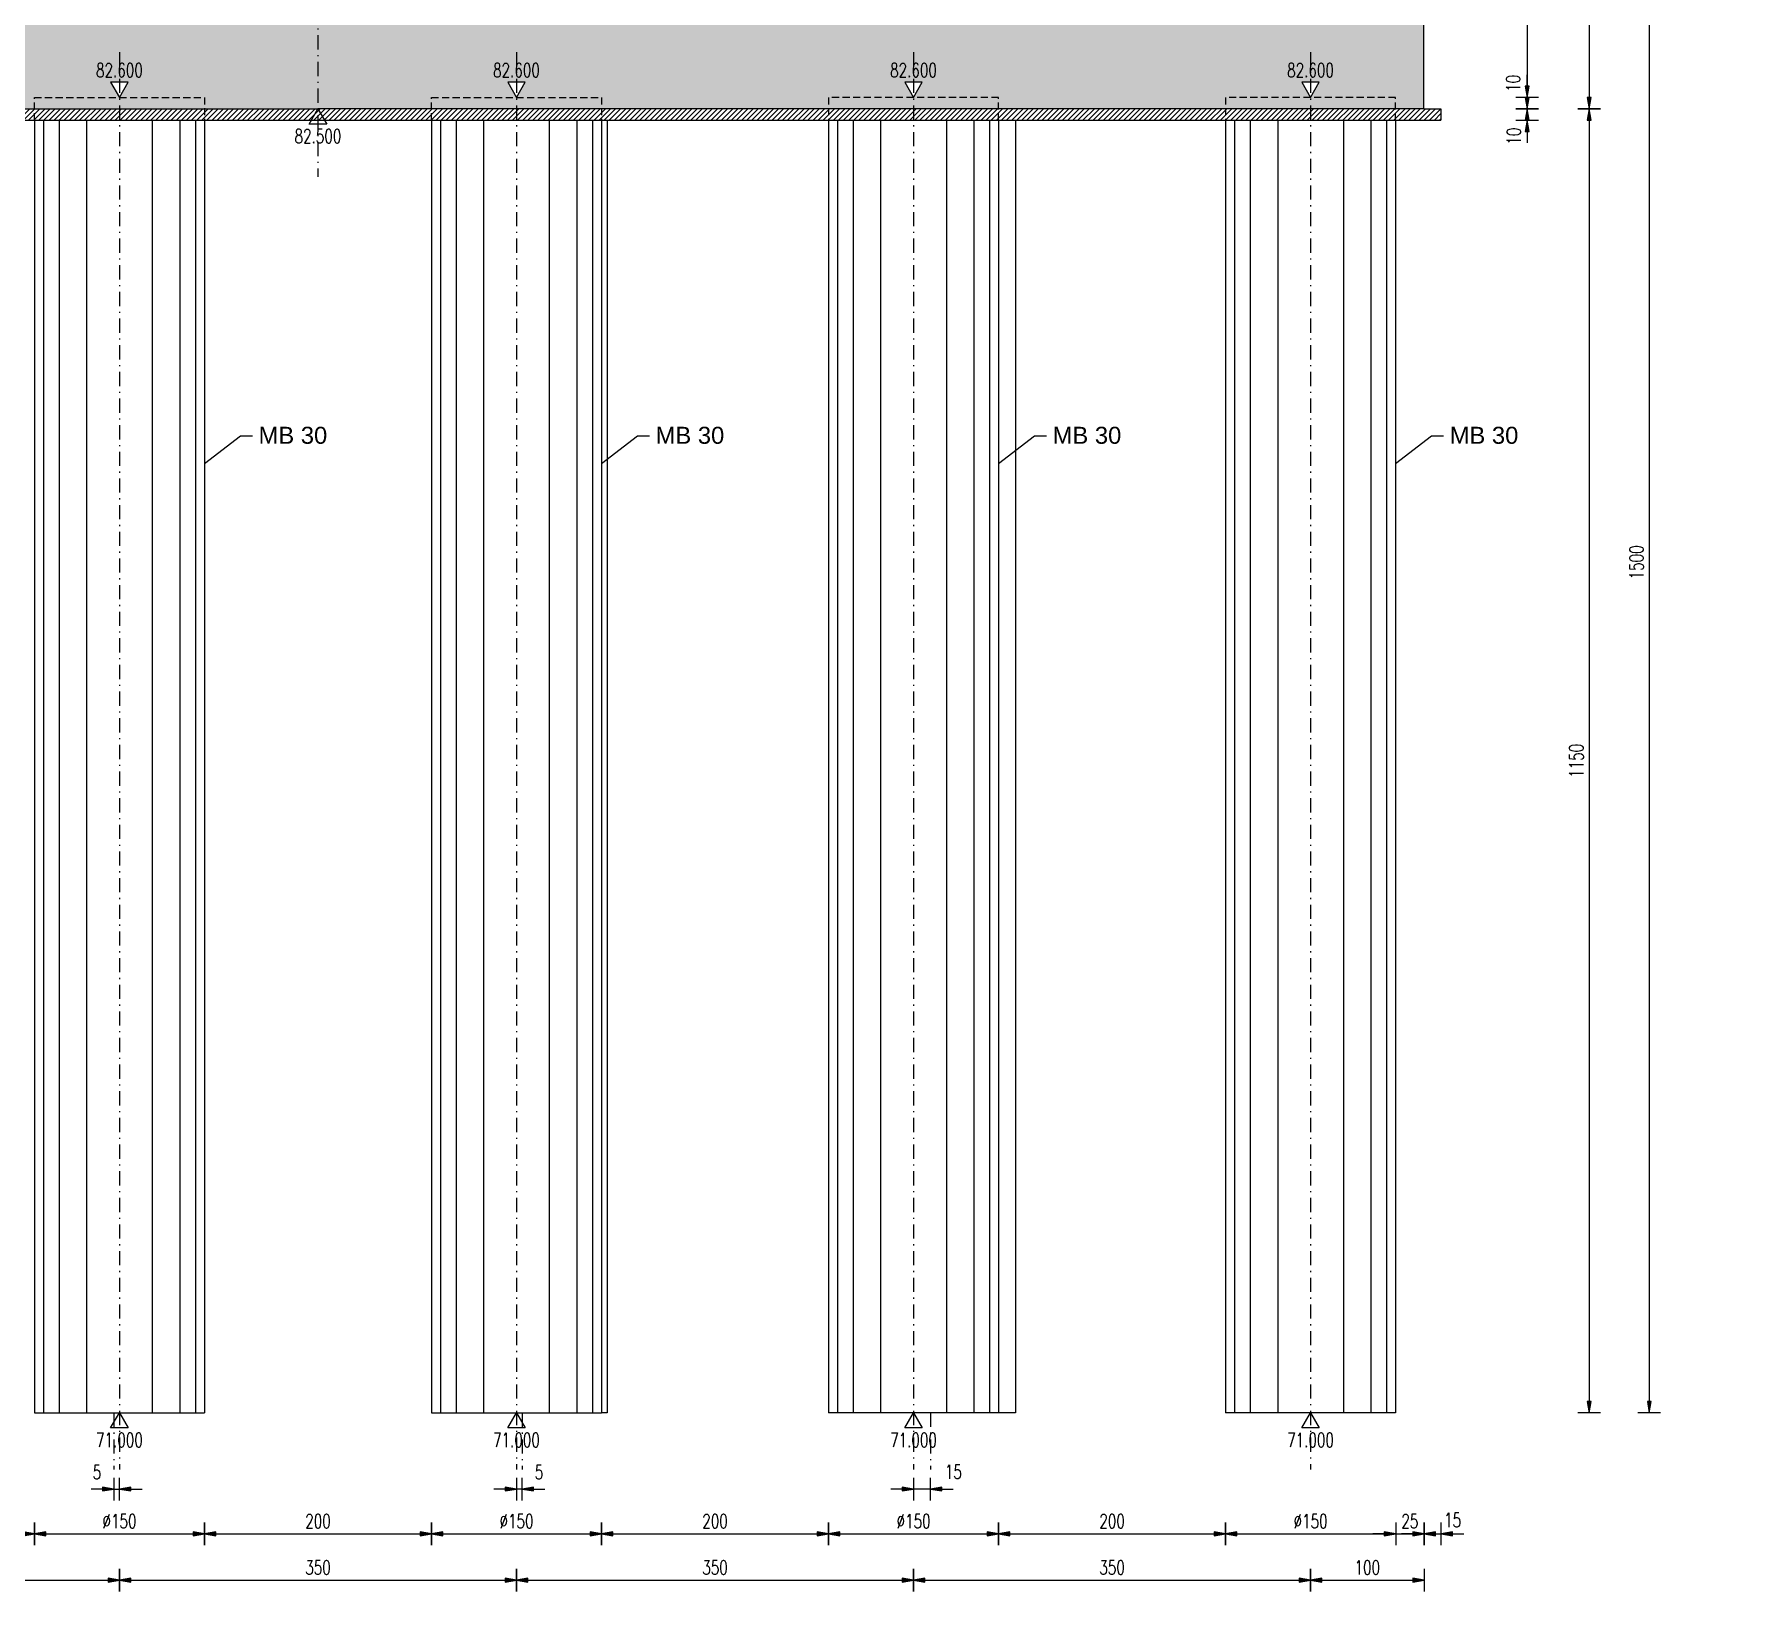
# Model space of a CAD drawing. Extents: x 729 to 13755, y 65128 to 68267.
# Drawn here: x 4619 to 6134, y 66178 to 67555 of the extents above; entities that cross this region are included whole.
import ezdxf
from ezdxf.enums import TextEntityAlignment as Align

# ---------------------------------------------------------------- set-up
doc = ezdxf.new("R2010")
doc.units = 0
doc.header["$LTSCALE"] = 50
doc.header["$PDMODE"] = 34
doc.header["$PDSIZE"] = 5
doc.linetypes.add('CENTER', pattern=[0.47, 0.25, -0.1, 0.02, -0.1])
doc.linetypes.add('HIDDEN2', pattern=[0.1875, 0.125, -0.0625])
doc.layers.get('DEFPOINTS').update_dxf_attribs({"linetype": 'CONTINUOUS'})
for name, color, linetype in [('BETON', 7, 'CONTINUOUS'), ('BETON tan', 40, 'CONTINUOUS'), ('KOTE', 4, 'CONTINUOUS'), ('NEVIDLJIVO', 9, 'HIDDEN2'), ('OSI', 2, 'CENTER'), ('POM', 9, 'CONTINUOUS'), ('TANKO', 8, 'CONTINUOUS'), ('TEKST', 7, 'CONTINUOUS')]:
    doc.layers.add(name, color=color, linetype=linetype)
doc.styles.add('KOTE', font='romans.shx', dxfattribs={"width": 0.7})
doc.styles.add('NASLOV', font='ARIAL.TTF')
doc.dimstyles.new('M50', dxfattribs={"dimscale": 100, "dimtxt": 0.125, "dimasz": 0.1, "dimexe": 0.4, "dimexo": 2, "dimgap": 0.05, "dimtad": 1, "dimdec": 1, "dimrnd": 0.01, "dimdsep": 46, "dimtxsty": 'KOTE', "dimblk1": 'S', "dimblk2": 'S', "dimsah": 1, "dimcen": 0.4, "dimdle": 0.4, "dimse1": 1, "dimse2": 1, "dimclrd": 8, "dimclre": 251, "dimclrt": 4, "dimadec": 0, "dimazin": 0, "dimtfac": 1, "dimtdec": 1, "dimtmove": 2, "dimatfit": 3, "dimldrblk": 'S', "dimfxl": 0, "dimtvp": 1, "dimtolj": 1, "dimtzin": 4, "dimarcsym": 0})

# ---------------------------------------------------------------- blocks, each defined once
blk = doc.blocks.new('S')
at = {"layer": 'KOTE', "color": 9}
blk.add_line((0, 1), (0, -1), dxfattribs=at)
blk.add_lwpolyline([(-1, 0.17), (-1, -0.17), (0, 0)], close=True, dxfattribs=at)
at = {"layer": 'KOTE', "color": 9, "linetype": 'ByBlock'}
blk.add_solid([(-1, 0.17), (-1, -0.17), (0, 0)], dxfattribs=at)
blk = doc.blocks.new('*D684')
at = {"layer": 'DEFPOINTS', "color": 0}
for p in [(5843.9, 67839.4), (5818.9, 67499.4, 0), (5934.9, 67499.4)]:
    blk.add_point(p, dxfattribs=at)
at = {"layer": 'POM', "color": 8, "lineweight": -2}
blk.add_line((5934.9, 67829.4), (5934.9, 67509.4), dxfattribs=at)
at = {"layer": 'POM', "color": 8, "lineweight": -2, "xscale": 10, "yscale": 10, "zscale": 10}
for p, rotation in [((5934.9, 67839.4), 90), ((5934.9, 67499.4), 270)]:
    blk.add_blockref('S', p, dxfattribs=dict(at, rotation=rotation))
at = {"layer": 'POM', "color": 4, "insert": (5923.7, 67669.4), "char_height": 12.5, "attachment_point": 5, "rotation": 90, "style": 'KOTE'}
blk.add_mtext('\\A1;340', dxfattribs=at)
blk = doc.blocks.new('*D685')
at = {"layer": 'DEFPOINTS', "color": 0}
for p in [(5818.9, 67499.4, 0), (5858.9, 67489.4), (5934.9, 67489.4)]:
    blk.add_point(p, dxfattribs=at)
at = {"layer": 'TANKO', "color": 8, "lineweight": -2}
for p, q in [((5934.9, 67509.4), (5934.9, 67519.4)), ((5934.9, 67499.4), (5934.9, 67489.4)), ((5934.9, 67479.4), (5934.9, 67469.4))]:
    blk.add_line(p, q, dxfattribs=at)
at = {"layer": 'TANKO', "color": 8, "lineweight": -2, "xscale": 10, "yscale": 10, "zscale": 10}
for p, rotation in [((5934.9, 67499.4), 270), ((5934.9, 67489.4), 90)]:
    blk.add_blockref('S', p, dxfattribs=dict(at, rotation=rotation))
at = {"layer": 'TANKO', "color": 4, "insert": (5922.5, 67511.9), "char_height": 12.5, "attachment_point": 5, "rotation": 90, "style": 'KOTE'}
blk.add_mtext('\\A1;10', dxfattribs=at)
blk = doc.blocks.new('*D686')
at = {"layer": 'DEFPOINTS', "color": 0}
for p in [(5843.9, 67839.4), (5858.9, 67489.4), (5989.5, 67489.4)]:
    blk.add_point(p, dxfattribs=at)
at = {"layer": 'TANKO', "color": 8, "lineweight": -2}
blk.add_line((5989.5, 67829.4), (5989.5, 67499.4), dxfattribs=at)
at = {"layer": 'TANKO', "color": 8, "lineweight": -2, "xscale": 10, "yscale": 10, "zscale": 10}
for p, rotation in [((5989.5, 67839.4), 90), ((5989.5, 67489.4), 270)]:
    blk.add_blockref('S', p, dxfattribs=dict(at, rotation=rotation))
at = {"layer": 'TANKO', "color": 4, "insert": (5978.2, 67664.4), "char_height": 12.5, "attachment_point": 5, "rotation": 90, "style": 'KOTE'}
blk.add_mtext('\\A1;350', dxfattribs=at)
blk = doc.blocks.new('*D687')
at = {"layer": 'DEFPOINTS', "color": 0}
for p in [(5858.9, 67489.4), (5818.9, 66339.4, 0), (5989.5, 66339.4)]:
    blk.add_point(p, dxfattribs=at)
at = {"layer": 'TANKO', "color": 8, "lineweight": -2}
blk.add_line((5989.5, 67479.4), (5989.5, 66349.4), dxfattribs=at)
at = {"layer": 'TANKO', "color": 8, "lineweight": -2, "xscale": 10, "yscale": 10, "zscale": 10}
for p, rotation in [((5989.5, 67489.4), 90), ((5989.5, 66339.4), 270)]:
    blk.add_blockref('S', p, dxfattribs=dict(at, rotation=rotation))
at = {"layer": 'TANKO', "color": 4, "insert": (5978.2, 66914.4), "char_height": 12.5, "attachment_point": 5, "rotation": 90, "style": 'KOTE'}
blk.add_mtext('\\A1;1150', dxfattribs=at)
blk = doc.blocks.new('*D689')
at = {"layer": 'DEFPOINTS', "color": 0}
for p in [(5843.9, 67839.4), (5818.9, 66339.4, 0), (6042.5, 66339.4)]:
    blk.add_point(p, dxfattribs=at)
at = {"layer": 'TANKO', "color": 8, "lineweight": -2}
blk.add_line((6042.5, 67829.4), (6042.5, 66349.4), dxfattribs=at)
at = {"layer": 'TANKO', "color": 8, "lineweight": -2, "xscale": 10, "yscale": 10, "zscale": 10}
for p, rotation in [((6042.5, 67839.4), 90), ((6042.5, 66339.4), 270)]:
    blk.add_blockref('S', p, dxfattribs=dict(at, rotation=rotation))
at = {"layer": 'TANKO', "color": 4, "insert": (6031.2, 67089.4), "char_height": 12.5, "attachment_point": 5, "rotation": 90, "style": 'KOTE'}
blk.add_mtext('\\A1;1500', dxfattribs=at)
blk = doc.blocks.new('*D1142')
at = {"layer": 'DEFPOINTS', "color": 0}
for p in [(4418.9, 66339.4, 0), (4618.9, 66339.4, 0), (4618.9, 66232.5)]:
    blk.add_point(p, dxfattribs=at)
at = {"layer": 'KOTE', "color": 8, "lineweight": -2}
blk.add_line((4428.9, 66232.5), (4608.9, 66232.5), dxfattribs=at)
at = {"layer": 'KOTE', "color": 8, "lineweight": -2, "xscale": 10, "yscale": 10, "zscale": 10, "rotation": 180}
blk.add_blockref('S', (4418.9, 66232.5), dxfattribs=at)
at = {"layer": 'KOTE', "color": 8, "lineweight": -2, "xscale": 10, "yscale": 10, "zscale": 10}
blk.add_blockref('S', (4618.9, 66232.5), dxfattribs=at)
at = {"layer": 'KOTE', "color": 4, "insert": (4518.9, 66243.8), "char_height": 12.5, "attachment_point": 5, "style": 'KOTE'}
blk.add_mtext('\\A1;200', dxfattribs=at)
blk = doc.blocks.new('*D1143')
at = {"layer": 'DEFPOINTS', "color": 0}
for p in [(4618.9, 66339.4, 0), (4768.9, 66339.4, 0), (4768.9, 66232.5)]:
    blk.add_point(p, dxfattribs=at)
at = {"layer": 'KOTE', "color": 8, "lineweight": -2}
blk.add_line((4628.9, 66232.5), (4758.9, 66232.5), dxfattribs=at)
at = {"layer": 'KOTE', "color": 8, "lineweight": -2, "xscale": 10, "yscale": 10, "zscale": 10, "rotation": 180}
blk.add_blockref('S', (4618.9, 66232.5), dxfattribs=at)
at = {"layer": 'KOTE', "color": 8, "lineweight": -2, "xscale": 10, "yscale": 10, "zscale": 10}
blk.add_blockref('S', (4768.9, 66232.5), dxfattribs=at)
at = {"layer": 'KOTE', "color": 4, "insert": (4693.9, 66243.8), "char_height": 12.5, "attachment_point": 5, "style": 'KOTE'}
blk.add_mtext('\\A1;%%c150', dxfattribs=at)
blk = doc.blocks.new('*D1144')
at = {"layer": 'DEFPOINTS', "color": 0}
for p in [(4768.9, 66339.4, 0), (4968.9, 66339.4, 0), (4968.9, 66232.5)]:
    blk.add_point(p, dxfattribs=at)
at = {"layer": 'KOTE', "color": 8, "lineweight": -2}
blk.add_line((4778.9, 66232.5), (4958.9, 66232.5), dxfattribs=at)
at = {"layer": 'KOTE', "color": 8, "lineweight": -2, "xscale": 10, "yscale": 10, "zscale": 10, "rotation": 180}
blk.add_blockref('S', (4768.9, 66232.5), dxfattribs=at)
at = {"layer": 'KOTE', "color": 8, "lineweight": -2, "xscale": 10, "yscale": 10, "zscale": 10}
blk.add_blockref('S', (4968.9, 66232.5), dxfattribs=at)
at = {"layer": 'KOTE', "color": 4, "insert": (4868.9, 66243.8), "char_height": 12.5, "attachment_point": 5, "style": 'KOTE'}
blk.add_mtext('\\A1;200', dxfattribs=at)
blk = doc.blocks.new('*D1145')
at = {"layer": 'DEFPOINTS', "color": 0}
for p in [(4968.9, 66339.4, 0), (5118.9, 66339.4, 0), (5118.9, 66232.5)]:
    blk.add_point(p, dxfattribs=at)
at = {"layer": 'KOTE', "color": 8, "lineweight": -2}
blk.add_line((4978.9, 66232.5), (5108.9, 66232.5), dxfattribs=at)
at = {"layer": 'KOTE', "color": 8, "lineweight": -2, "xscale": 10, "yscale": 10, "zscale": 10, "rotation": 180}
blk.add_blockref('S', (4968.9, 66232.5), dxfattribs=at)
at = {"layer": 'KOTE', "color": 8, "lineweight": -2, "xscale": 10, "yscale": 10, "zscale": 10}
blk.add_blockref('S', (5118.9, 66232.5), dxfattribs=at)
at = {"layer": 'KOTE', "color": 4, "insert": (5043.9, 66243.8), "char_height": 12.5, "attachment_point": 5, "style": 'KOTE'}
blk.add_mtext('\\A1;%%c150', dxfattribs=at)
blk = doc.blocks.new('*D1146')
at = {"layer": 'DEFPOINTS', "color": 0}
for p in [(5118.9, 66339.4, 0), (5318.9, 66339.4, 0), (5318.9, 66232.5)]:
    blk.add_point(p, dxfattribs=at)
at = {"layer": 'KOTE', "color": 8, "lineweight": -2}
blk.add_line((5128.9, 66232.5), (5308.9, 66232.5), dxfattribs=at)
at = {"layer": 'KOTE', "color": 8, "lineweight": -2, "xscale": 10, "yscale": 10, "zscale": 10, "rotation": 180}
blk.add_blockref('S', (5118.9, 66232.5), dxfattribs=at)
at = {"layer": 'KOTE', "color": 8, "lineweight": -2, "xscale": 10, "yscale": 10, "zscale": 10}
blk.add_blockref('S', (5318.9, 66232.5), dxfattribs=at)
at = {"layer": 'KOTE', "color": 4, "insert": (5218.9, 66243.8), "char_height": 12.5, "attachment_point": 5, "style": 'KOTE'}
blk.add_mtext('\\A1;200', dxfattribs=at)
blk = doc.blocks.new('*D1147')
at = {"layer": 'DEFPOINTS', "color": 0}
for p in [(5318.9, 66339.4, 0), (5468.9, 66339.4, 0), (5468.9, 66232.5)]:
    blk.add_point(p, dxfattribs=at)
at = {"layer": 'KOTE', "color": 8, "lineweight": -2}
blk.add_line((5328.9, 66232.5), (5458.9, 66232.5), dxfattribs=at)
at = {"layer": 'KOTE', "color": 8, "lineweight": -2, "xscale": 10, "yscale": 10, "zscale": 10, "rotation": 180}
blk.add_blockref('S', (5318.9, 66232.5), dxfattribs=at)
at = {"layer": 'KOTE', "color": 8, "lineweight": -2, "xscale": 10, "yscale": 10, "zscale": 10}
blk.add_blockref('S', (5468.9, 66232.5), dxfattribs=at)
at = {"layer": 'KOTE', "color": 4, "insert": (5393.9, 66243.8), "char_height": 12.5, "attachment_point": 5, "style": 'KOTE'}
blk.add_mtext('\\A1;%%c150', dxfattribs=at)
blk = doc.blocks.new('*D1148')
at = {"layer": 'DEFPOINTS', "color": 0}
for p in [(5468.9, 66339.4, 0), (5668.9, 66339.4, 0), (5668.9, 66232.5)]:
    blk.add_point(p, dxfattribs=at)
at = {"layer": 'KOTE', "color": 8, "lineweight": -2}
blk.add_line((5478.9, 66232.5), (5658.9, 66232.5), dxfattribs=at)
at = {"layer": 'KOTE', "color": 8, "lineweight": -2, "xscale": 10, "yscale": 10, "zscale": 10, "rotation": 180}
blk.add_blockref('S', (5468.9, 66232.5), dxfattribs=at)
at = {"layer": 'KOTE', "color": 8, "lineweight": -2, "xscale": 10, "yscale": 10, "zscale": 10}
blk.add_blockref('S', (5668.9, 66232.5), dxfattribs=at)
at = {"layer": 'KOTE', "color": 4, "insert": (5568.9, 66243.8), "char_height": 12.5, "attachment_point": 5, "style": 'KOTE'}
blk.add_mtext('\\A1;200', dxfattribs=at)
blk = doc.blocks.new('*D1149')
at = {"layer": 'DEFPOINTS', "color": 0}
for p in [(5668.9, 66339.4, 0), (5818.9, 66339.4, 0), (5818.9, 66232.5)]:
    blk.add_point(p, dxfattribs=at)
at = {"layer": 'KOTE', "color": 8, "lineweight": -2}
blk.add_line((5678.9, 66232.5), (5808.9, 66232.5), dxfattribs=at)
at = {"layer": 'KOTE', "color": 8, "lineweight": -2, "xscale": 10, "yscale": 10, "zscale": 10, "rotation": 180}
blk.add_blockref('S', (5668.9, 66232.5), dxfattribs=at)
at = {"layer": 'KOTE', "color": 8, "lineweight": -2, "xscale": 10, "yscale": 10, "zscale": 10}
blk.add_blockref('S', (5818.9, 66232.5), dxfattribs=at)
at = {"layer": 'KOTE', "color": 4, "insert": (5743.9, 66243.8), "char_height": 12.5, "attachment_point": 5, "style": 'KOTE'}
blk.add_mtext('\\A1;%%c150', dxfattribs=at)
blk = doc.blocks.new('*D1150')
at = {"layer": 'DEFPOINTS', "color": 0}
for p in [(5843.9, 67489.4), (5818.9, 66339.4, 0), (5843.9, 66232.5)]:
    blk.add_point(p, dxfattribs=at)
at = {"layer": 'KOTE', "color": 8, "lineweight": -2}
for p, q in [((5808.9, 66232.5), (5798.9, 66232.5)), ((5818.9, 66232.5), (5843.9, 66232.5)), ((5853.9, 66232.5), (5863.9, 66232.5))]:
    blk.add_line(p, q, dxfattribs=at)
at = {"layer": 'KOTE', "color": 8, "lineweight": -2, "xscale": 10, "yscale": 10, "zscale": 10}
blk.add_blockref('S', (5818.9, 66232.5), dxfattribs=at)
at = {"layer": 'KOTE', "color": 8, "lineweight": -2, "xscale": 10, "yscale": 10, "zscale": 10, "rotation": 180}
blk.add_blockref('S', (5843.9, 66232.5), dxfattribs=at)
at = {"layer": 'KOTE', "color": 4, "insert": (5831.4, 66243.8), "char_height": 12.5, "attachment_point": 5, "style": 'KOTE'}
blk.add_mtext('\\A1;25', dxfattribs=at)
blk = doc.blocks.new('*D1151')
at = {"layer": 'DEFPOINTS', "color": 0}
for p in [(5843.9, 67489.4), (5858.9, 67479.4), (5858.9, 66232.5)]:
    blk.add_point(p, dxfattribs=at)
at = {"layer": 'KOTE', "color": 8, "lineweight": -2}
for p, q in [((5833.9, 66232.5), (5823.9, 66232.5)), ((5843.9, 66232.5), (5858.9, 66232.5)), ((5868.9, 66232.5), (5878.9, 66232.5))]:
    blk.add_line(p, q, dxfattribs=at)
at = {"layer": 'KOTE', "color": 8, "lineweight": -2, "xscale": 10, "yscale": 10, "zscale": 10}
blk.add_blockref('S', (5843.9, 66232.5), dxfattribs=at)
at = {"layer": 'KOTE', "color": 8, "lineweight": -2, "xscale": 10, "yscale": 10, "zscale": 10, "rotation": 180}
blk.add_blockref('S', (5858.9, 66232.5), dxfattribs=at)
at = {"layer": 'KOTE', "color": 4, "insert": (5869.1, 66244.8), "char_height": 12.5, "attachment_point": 5, "style": 'KOTE'}
blk.add_mtext('\\A1;15', dxfattribs=at)
blk = doc.blocks.new('*D1154')
at = {"layer": 'DEFPOINTS', "color": 0}
for p in [(4343.9, 66314.7, 0), (4693.9, 66314.7, 0), (4693.9, 66191.7)]:
    blk.add_point(p, dxfattribs=at)
at = {"layer": 'KOTE', "color": 8, "lineweight": -2}
blk.add_line((4353.9, 66191.7), (4683.9, 66191.7), dxfattribs=at)
at = {"layer": 'KOTE', "color": 8, "lineweight": -2, "xscale": 10, "yscale": 10, "zscale": 10, "rotation": 180}
blk.add_blockref('S', (4343.9, 66191.7), dxfattribs=at)
at = {"layer": 'KOTE', "color": 8, "lineweight": -2, "xscale": 10, "yscale": 10, "zscale": 10}
blk.add_blockref('S', (4693.9, 66191.7), dxfattribs=at)
at = {"layer": 'KOTE', "color": 4, "insert": (4518.9, 66202.9), "char_height": 12.5, "attachment_point": 5, "style": 'KOTE'}
blk.add_mtext('\\A1;350', dxfattribs=at)
blk = doc.blocks.new('*D1155')
at = {"layer": 'DEFPOINTS', "color": 0}
for p in [(4693.9, 66314.7, 0), (5043.9, 66314.7, 0), (5043.9, 66191.7)]:
    blk.add_point(p, dxfattribs=at)
at = {"layer": 'KOTE', "color": 8, "lineweight": -2}
blk.add_line((4703.9, 66191.7), (5033.9, 66191.7), dxfattribs=at)
at = {"layer": 'KOTE', "color": 8, "lineweight": -2, "xscale": 10, "yscale": 10, "zscale": 10, "rotation": 180}
blk.add_blockref('S', (4693.9, 66191.7), dxfattribs=at)
at = {"layer": 'KOTE', "color": 8, "lineweight": -2, "xscale": 10, "yscale": 10, "zscale": 10}
blk.add_blockref('S', (5043.9, 66191.7), dxfattribs=at)
at = {"layer": 'KOTE', "color": 4, "insert": (4868.9, 66202.9), "char_height": 12.5, "attachment_point": 5, "style": 'KOTE'}
blk.add_mtext('\\A1;350', dxfattribs=at)
blk = doc.blocks.new('*D1156')
at = {"layer": 'DEFPOINTS', "color": 0}
for p in [(5043.9, 66314.7, 0), (5393.9, 66314.7, 0), (5393.9, 66191.7)]:
    blk.add_point(p, dxfattribs=at)
at = {"layer": 'KOTE', "color": 8, "lineweight": -2}
blk.add_line((5053.9, 66191.7), (5383.9, 66191.7), dxfattribs=at)
at = {"layer": 'KOTE', "color": 8, "lineweight": -2, "xscale": 10, "yscale": 10, "zscale": 10, "rotation": 180}
blk.add_blockref('S', (5043.9, 66191.7), dxfattribs=at)
at = {"layer": 'KOTE', "color": 8, "lineweight": -2, "xscale": 10, "yscale": 10, "zscale": 10}
blk.add_blockref('S', (5393.9, 66191.7), dxfattribs=at)
at = {"layer": 'KOTE', "color": 4, "insert": (5218.9, 66202.9), "char_height": 12.5, "attachment_point": 5, "style": 'KOTE'}
blk.add_mtext('\\A1;350', dxfattribs=at)
blk = doc.blocks.new('*D1157')
at = {"layer": 'DEFPOINTS', "color": 0}
for p in [(5393.9, 66314.7, 0), (5743.9, 66314.7, 0), (5743.9, 66191.7)]:
    blk.add_point(p, dxfattribs=at)
at = {"layer": 'KOTE', "color": 8, "lineweight": -2}
blk.add_line((5403.9, 66191.7), (5733.9, 66191.7), dxfattribs=at)
at = {"layer": 'KOTE', "color": 8, "lineweight": -2, "xscale": 10, "yscale": 10, "zscale": 10, "rotation": 180}
blk.add_blockref('S', (5393.9, 66191.7), dxfattribs=at)
at = {"layer": 'KOTE', "color": 8, "lineweight": -2, "xscale": 10, "yscale": 10, "zscale": 10}
blk.add_blockref('S', (5743.9, 66191.7), dxfattribs=at)
at = {"layer": 'KOTE', "color": 4, "insert": (5568.9, 66202.9), "char_height": 12.5, "attachment_point": 5, "style": 'KOTE'}
blk.add_mtext('\\A1;350', dxfattribs=at)
blk = doc.blocks.new('*D1158')
at = {"layer": 'DEFPOINTS', "color": 0}
for p in [(5843.9, 67489.4), (5743.9, 66314.7, 0), (5843.9, 66191.7)]:
    blk.add_point(p, dxfattribs=at)
at = {"layer": 'KOTE', "color": 8, "lineweight": -2}
blk.add_line((5753.9, 66191.7), (5833.9, 66191.7), dxfattribs=at)
at = {"layer": 'KOTE', "color": 8, "lineweight": -2, "xscale": 10, "yscale": 10, "zscale": 10, "rotation": 180}
blk.add_blockref('S', (5743.9, 66191.7), dxfattribs=at)
at = {"layer": 'KOTE', "color": 8, "lineweight": -2, "xscale": 10, "yscale": 10, "zscale": 10}
blk.add_blockref('S', (5843.9, 66191.7), dxfattribs=at)
at = {"layer": 'KOTE', "color": 4, "insert": (5793.9, 66202.9), "char_height": 12.5, "attachment_point": 5, "style": 'KOTE'}
blk.add_mtext('\\A1;100', dxfattribs=at)
blk = doc.blocks.new('*D1159')
at = {"layer": 'DEFPOINTS', "color": 0}
for p in [(3893.9, 67489.4), (4868.9, 67429.4, 0), (4868.9, 66148.1)]:
    blk.add_point(p, dxfattribs=at)
at = {"layer": 'KOTE', "color": 8, "lineweight": -2}
blk.add_line((3903.9, 66148.1), (4858.9, 66148.1), dxfattribs=at)
at = {"layer": 'KOTE', "color": 8, "lineweight": -2, "xscale": 10, "yscale": 10, "zscale": 10, "rotation": 180}
blk.add_blockref('S', (3893.9, 66148.1), dxfattribs=at)
at = {"layer": 'KOTE', "color": 8, "lineweight": -2, "xscale": 10, "yscale": 10, "zscale": 10}
blk.add_blockref('S', (4868.9, 66148.1), dxfattribs=at)
at = {"layer": 'KOTE', "color": 4, "insert": (4381.4, 66159.4), "char_height": 12.5, "attachment_point": 5, "style": 'KOTE'}
blk.add_mtext('\\A1;975', dxfattribs=at)
blk = doc.blocks.new('*D1160')
at = {"layer": 'DEFPOINTS', "color": 0}
for p in [(5843.9, 67489.4), (4868.9, 67429.4, 0), (5843.9, 66148.1)]:
    blk.add_point(p, dxfattribs=at)
at = {"layer": 'KOTE', "color": 8, "lineweight": -2}
blk.add_line((4878.9, 66148.1), (5833.9, 66148.1), dxfattribs=at)
at = {"layer": 'KOTE', "color": 8, "lineweight": -2, "xscale": 10, "yscale": 10, "zscale": 10, "rotation": 180}
blk.add_blockref('S', (4868.9, 66148.1), dxfattribs=at)
at = {"layer": 'KOTE', "color": 8, "lineweight": -2, "xscale": 10, "yscale": 10, "zscale": 10}
blk.add_blockref('S', (5843.9, 66148.1), dxfattribs=at)
at = {"layer": 'KOTE', "color": 4, "insert": (5356.4, 66159.4), "char_height": 12.5, "attachment_point": 5, "style": 'KOTE'}
blk.add_mtext('\\A1;975', dxfattribs=at)
blk = doc.blocks.new('*D1166')
at = {"layer": 'BETON tan', "color": 8, "lineweight": -2}
for p, q in [((9356.7, 67561.2), (9356.7, 67571.2)), ((9356.7, 67551.2), (9356.7, 67525.2)), ((9356.7, 67515.2), (9356.7, 67505.2))]:
    blk.add_line(p, q, dxfattribs=at)
at = {"layer": 'DEFPOINTS', "color": 0}
for p in [(9393.2, 67551.2), (9356.7, 67525.2), (9393.2, 67525.2), (3893.9, 67489.4), (5843.9, 67489.4), (5843.9, 66104.6)]:
    blk.add_point(p, dxfattribs=at)
at = {"layer": 'KOTE', "color": 8, "lineweight": -2}
blk.add_line((3903.9, 66104.6), (5833.9, 66104.6), dxfattribs=at)
at = {"layer": 'BETON tan', "color": 8, "lineweight": -2, "xscale": 10, "yscale": 10, "zscale": 10}
for p, rotation in [((9356.7, 67551.2), 270), ((9356.7, 67525.2), 90)]:
    blk.add_blockref('S', p, dxfattribs=dict(at, rotation=rotation))
at = {"layer": 'KOTE', "color": 8, "lineweight": -2, "xscale": 10, "yscale": 10, "zscale": 10, "rotation": 180}
blk.add_blockref('S', (3893.9, 66104.6), dxfattribs=at)
at = {"layer": 'KOTE', "color": 8, "lineweight": -2, "xscale": 10, "yscale": 10, "zscale": 10}
blk.add_blockref('S', (5843.9, 66104.6), dxfattribs=at)
at = {"layer": 'BETON tan', "color": 4, "insert": (9345.5, 67538.2), "char_height": 12.5, "attachment_point": 5, "rotation": 90, "style": 'KOTE'}
blk.add_mtext('\\A1;26', dxfattribs=at)
at = {"layer": 'KOTE', "color": 4, "insert": (4868.9, 66115.8), "char_height": 12.5, "attachment_point": 5, "style": 'KOTE'}
blk.add_mtext('\\A1;1950', dxfattribs=at)
blk = doc.blocks.new('*D1168')
at = {"layer": 'BETON tan', "color": 8, "lineweight": -2}
for p, q in [((9883.2, 67561.2), (9883.2, 67571.2)), ((9883.2, 67551.2), (9883.2, 67525.2)), ((9883.2, 67515.2), (9883.2, 67505.2))]:
    blk.add_line(p, q, dxfattribs=at)
at = {"layer": 'DEFPOINTS', "color": 0}
for p in [(9883.2, 67551.2), (9883.2, 67525.2), (9883.2, 67525.2), (2460.8, 67128.8, 0), (2460.8, 67096.7), (2465.8, 66986.8, 0)]:
    blk.add_point(p, dxfattribs=at)
at = {"layer": 'KOTE', "color": 8, "lineweight": -2}
for p, q in [((2450.8, 67096.7), (2440.8, 67096.7)), ((2465.8, 67096.7), (2460.8, 67096.7)), ((2475.8, 67096.7), (2485.8, 67096.7))]:
    blk.add_line(p, q, dxfattribs=at)
at = {"layer": 'BETON tan', "color": 8, "lineweight": -2, "xscale": 10, "yscale": 10, "zscale": 10}
for p, rotation in [((9883.2, 67551.2), 270), ((9883.2, 67525.2), 90)]:
    blk.add_blockref('S', p, dxfattribs=dict(at, rotation=rotation))
at = {"layer": 'KOTE', "color": 8, "lineweight": -2, "xscale": 10, "yscale": 10, "zscale": 10}
for p, rotation in [((2460.8, 67096.7), 359.999999999974), ((2465.8, 67096.7), 179.9999999999739)]:
    blk.add_blockref('S', p, dxfattribs=dict(at, rotation=rotation))
at = {"layer": 'BETON tan', "color": 4, "insert": (9872, 67538.2), "char_height": 12.5, "attachment_point": 5, "rotation": 90, "style": 'KOTE'}
blk.add_mtext('\\A1;26', dxfattribs=at)
at = {"layer": 'KOTE', "color": 4, "insert": (2453.3, 67112.9), "char_height": 12.5, "attachment_point": 5, "style": 'KOTE'}
blk.add_mtext('\\A1;5', dxfattribs=at)
blk = doc.blocks.new('*D1169')
at = {"layer": 'BETON tan', "color": 8, "lineweight": -2}
for p, q in [((9473.2, 67561.2), (9473.2, 67571.2)), ((9473.2, 67551.2), (9473.2, 67525.2)), ((9473.2, 67515.2), (9473.2, 67505.2))]:
    blk.add_line(p, q, dxfattribs=at)
at = {"layer": 'DEFPOINTS', "color": 0}
for p in [(9473.2, 67551.2), (9473.2, 67525.2), (9473.2, 67525.2), (2465.8, 66368.8, 0), (2460.8, 66258.9), (2460.8, 66226.8, 0)]:
    blk.add_point(p, dxfattribs=at)
at = {"layer": 'KOTE', "color": 8, "lineweight": -2}
for p, q in [((2450.8, 66258.9), (2440.8, 66258.9)), ((2465.8, 66258.9), (2460.8, 66258.9)), ((2475.8, 66258.9), (2485.8, 66258.9))]:
    blk.add_line(p, q, dxfattribs=at)
at = {"layer": 'BETON tan', "color": 8, "lineweight": -2, "xscale": 10, "yscale": 10, "zscale": 10}
for p, rotation in [((9473.2, 67551.2), 270), ((9473.2, 67525.2), 90)]:
    blk.add_blockref('S', p, dxfattribs=dict(at, rotation=rotation))
at = {"layer": 'KOTE', "color": 8, "lineweight": -2, "xscale": 10, "yscale": 10, "zscale": 10}
blk.add_blockref('S', (2460.8, 66258.9), dxfattribs=at)
at = {"layer": 'KOTE', "color": 8, "lineweight": -2, "xscale": 10, "yscale": 10, "zscale": 10, "rotation": 180}
blk.add_blockref('S', (2465.8, 66258.9), dxfattribs=at)
at = {"layer": 'BETON tan', "color": 4, "insert": (9462, 67538.2), "char_height": 12.5, "attachment_point": 5, "rotation": 90, "style": 'KOTE'}
blk.add_mtext('\\A1;26', dxfattribs=at)
at = {"layer": 'KOTE', "color": 4, "insert": (2453.3, 66270.5), "char_height": 12.5, "attachment_point": 5, "style": 'KOTE'}
blk.add_mtext('\\A1;5', dxfattribs=at)
blk = doc.blocks.new('*D1170')
at = {"layer": 'BETON tan', "color": 8, "lineweight": -2}
for p, q in [((11438.1, 67561.2), (11438.1, 67571.2)), ((11438.1, 67551.2), (11438.1, 67525.2)), ((11438.1, 67515.2), (11438.1, 67505.2))]:
    blk.add_line(p, q, dxfattribs=at)
at = {"layer": 'DEFPOINTS', "color": 0}
for p in [(11438.1, 67551.2), (11438.1, 67525.2), (11438.1, 67525.2), (4328.9, 66289.4, 0), (4343.9, 66289.4, 0), (4343.9, 66272.1)]:
    blk.add_point(p, dxfattribs=at)
at = {"layer": 'TANKO', "color": 8, "lineweight": -2}
for p, q in [((4318.9, 66272.1), (4308.9, 66272.1)), ((4328.9, 66272.1), (4343.9, 66272.1)), ((4353.9, 66272.1), (4363.9, 66272.1))]:
    blk.add_line(p, q, dxfattribs=at)
at = {"layer": 'BETON tan', "color": 8, "lineweight": -2, "xscale": 10, "yscale": 10, "zscale": 10}
for p, rotation in [((11438.1, 67551.2), 270), ((11438.1, 67525.2), 90)]:
    blk.add_blockref('S', p, dxfattribs=dict(at, rotation=rotation))
at = {"layer": 'TANKO', "color": 8, "lineweight": -2, "xscale": 10, "yscale": 10, "zscale": 10}
blk.add_blockref('S', (4328.9, 66272.1), dxfattribs=at)
at = {"layer": 'TANKO', "color": 8, "lineweight": -2, "xscale": 10, "yscale": 10, "zscale": 10, "rotation": 180}
blk.add_blockref('S', (4343.9, 66272.1), dxfattribs=at)
at = {"layer": 'BETON tan', "color": 4, "insert": (11426.8, 67538.2), "char_height": 12.5, "attachment_point": 5, "rotation": 90, "style": 'KOTE'}
blk.add_mtext('\\A1;26', dxfattribs=at)
at = {"layer": 'TANKO', "color": 4, "insert": (4308.7, 66287.2), "char_height": 12.5, "attachment_point": 5, "style": 'KOTE'}
blk.add_mtext('\\A1;15', dxfattribs=at)
blk = doc.blocks.new('*D1171')
at = {"layer": 'DEFPOINTS', "color": 0}
for p in [(4688.9, 66289.4, 0), (4693.9, 66289.4, 0), (4693.9, 66272.1)]:
    blk.add_point(p, dxfattribs=at)
at = {"layer": 'TANKO', "color": 8, "lineweight": -2}
for p, q in [((4678.9, 66272.1), (4668.9, 66272.1)), ((4688.9, 66272.1), (4693.9, 66272.1)), ((4703.9, 66272.1), (4713.9, 66272.1))]:
    blk.add_line(p, q, dxfattribs=at)
at = {"layer": 'TANKO', "color": 8, "lineweight": -2, "xscale": 10, "yscale": 10, "zscale": 10}
blk.add_blockref('S', (4688.9, 66272.1), dxfattribs=at)
at = {"layer": 'TANKO', "color": 8, "lineweight": -2, "xscale": 10, "yscale": 10, "zscale": 10, "rotation": 180}
blk.add_blockref('S', (4693.9, 66272.1), dxfattribs=at)
at = {"layer": 'TANKO', "color": 4, "insert": (4674, 66287), "char_height": 12.5, "attachment_point": 5, "style": 'KOTE'}
blk.add_mtext('\\A1;5', dxfattribs=at)
blk = doc.blocks.new('*D1172')
at = {"layer": 'DEFPOINTS', "color": 0}
for p in [(5393.9, 66289.4, 0), (5408.9, 66289.4, 0), (5393.9, 66272.1)]:
    blk.add_point(p, dxfattribs=at)
at = {"layer": 'TANKO', "color": 8, "lineweight": -2}
for p, q in [((5383.9, 66272.1), (5373.9, 66272.1)), ((5408.9, 66272.1), (5393.9, 66272.1)), ((5418.9, 66272.1), (5428.9, 66272.1))]:
    blk.add_line(p, q, dxfattribs=at)
at = {"layer": 'TANKO', "color": 8, "lineweight": -2, "xscale": 10, "yscale": 10, "zscale": 10}
for p, rotation in [((5393.9, 66272.1), 359.9999999997394), ((5408.9, 66272.1), 179.9999999997395)]:
    blk.add_blockref('S', p, dxfattribs=dict(at, rotation=rotation))
at = {"layer": 'TANKO', "color": 4, "insert": (5429, 66287.2), "char_height": 12.5, "attachment_point": 5, "style": 'KOTE'}
blk.add_mtext('\\A1;15', dxfattribs=at)
blk = doc.blocks.new('*D1173')
at = {"layer": 'DEFPOINTS', "color": 0}
for p in [(5043.9, 66289.4, 0), (5048.9, 66289.4, 0), (5043.9, 66272.1)]:
    blk.add_point(p, dxfattribs=at)
at = {"layer": 'TANKO', "color": 8, "lineweight": -2}
for p, q in [((5033.9, 66272.1), (5023.9, 66272.1)), ((5048.9, 66272.1), (5043.9, 66272.1)), ((5058.9, 66272.1), (5068.9, 66272.1))]:
    blk.add_line(p, q, dxfattribs=at)
at = {"layer": 'TANKO', "color": 8, "lineweight": -2, "xscale": 10, "yscale": 10, "zscale": 10}
for p, rotation in [((5043.9, 66272.1), 359.9999999997394), ((5048.9, 66272.1), 179.9999999997395)]:
    blk.add_blockref('S', p, dxfattribs=dict(at, rotation=rotation))
at = {"layer": 'TANKO', "color": 4, "insert": (5063.7, 66287), "char_height": 12.5, "attachment_point": 5, "style": 'KOTE'}
blk.add_mtext('\\A1;5', dxfattribs=at)
blk = doc.blocks.new('*D1177')
at = {"layer": 'DEFPOINTS', "color": 0}
for p in [(5858.9, 67489.4), (5858.9, 67479.4), (5934.9, 67479.4)]:
    blk.add_point(p, dxfattribs=at)
at = {"layer": 'TANKO', "color": 8, "lineweight": -2}
for p, q in [((5934.9, 67499.4), (5934.9, 67509.4)), ((5934.9, 67489.4), (5934.9, 67479.4)), ((5934.9, 67469.4), (5934.9, 67459.4))]:
    blk.add_line(p, q, dxfattribs=at)
at = {"layer": 'TANKO', "color": 8, "lineweight": -2, "xscale": 10, "yscale": 10, "zscale": 10}
for p, rotation in [((5934.9, 67489.4), 270), ((5934.9, 67479.4), 90)]:
    blk.add_blockref('S', p, dxfattribs=dict(at, rotation=rotation))
at = {"layer": 'TANKO', "color": 4, "insert": (5923, 67465.3), "char_height": 12.5, "attachment_point": 5, "rotation": 90, "style": 'KOTE'}
blk.add_mtext('\\A1;10', dxfattribs=at)
blk = doc.blocks.new('dKOT')
at = {"layer": 'TANKO'}
blk.add_lwpolyline([(0, 0), (0.155, -0.268), (-0.155, -0.268)], close=True, dxfattribs=at)
at = {"layer": 'KOTE', "style": 'KOTE', "width": 0.7}
blk.add_attdef('KOTA', text='', height=0.25, dxfattribs=at).set_placement((0, -0.482), align=Align.MIDDLE)
blk = doc.blocks.new('GKOT')
at = {"layer": 'TANKO'}
blk.add_lwpolyline([(0, 0), (0.155, 0.268), (-0.155, 0.268)], close=True, dxfattribs=at)
at = {"layer": 'KOTE', "style": 'KOTE', "width": 0.7}
blk.add_attdef('KOTA', text='', height=0.25, dxfattribs=at).set_placement((0, 0.482), align=Align.MIDDLE)

msp = doc.modelspace()

# ---------------------------------------------------------------- hatches: boundary and pattern name
at = {"layer": 'BETON tan'}
h = msp.add_hatch(dxfattribs=at)
h.set_pattern_fill('DOTS', color=256, scale=2, style=0)
h.paths.add_polyline_path([(4448.69, 67839.42), (4727.07, 67839.42), (4727.07, 67489.42), (4448.69, 67489.42)])
edge = h.paths.add_edge_path(flags=16)
edge.add_line((4693.85, 67499.42), (4701.59, 67512.81))
edge.add_line((4701.59, 67512.81), (4686.12, 67512.81))
h.paths.add_polyline_path([(4669.06, 67514.14), (4718.65, 67514.14), (4718.65, 67532.89), (4669.06, 67532.89)], flags=24)
h = msp.add_hatch(dxfattribs=at)
h.set_pattern_fill('DOTS', color=256, scale=2, style=0)
h.paths.add_polyline_path([(4727.07, 67839.42), (5010.64, 67839.42), (5010.64, 67489.42), (4727.07, 67489.42)])
h.paths.add_polyline_path([(4783.11, 67720.2), (4942.32, 67720.2), (4942.32, 67659.32), (4783.11, 67659.32)], flags=24)
h = msp.add_hatch(dxfattribs=at)
h.set_pattern_fill('DOTS', color=256, scale=2, style=0)
edge = h.paths.add_edge_path(flags=16)
edge.add_line((5043.85, 67499.42), (5051.59, 67512.81))
edge.add_line((5051.59, 67512.81), (5036.12, 67512.81))
h.paths.add_polyline_path([(5019.06, 67514.14), (5068.65, 67514.14), (5068.65, 67532.89), (5019.06, 67532.89)], flags=24)
h.paths.add_polyline_path([(5289.02, 67839.42), (5010.64, 67839.42), (5010.64, 67489.42), (5289.02, 67489.42)])
h = msp.add_hatch(dxfattribs=at)
h.set_pattern_fill('DOTS', color=256, scale=2, style=0)
h.paths.add_polyline_path([(5594.35, 67839.42), (5289.02, 67839.42), (5289.02, 67489.42), (5594.35, 67489.42)])
edge = h.paths.add_edge_path(flags=16)
edge.add_line((5393.85, 67499.42), (5401.59, 67512.81))
edge.add_line((5401.59, 67512.81), (5386.12, 67512.81))
h.paths.add_polyline_path([(5369.06, 67514.14), (5418.65, 67514.14), (5418.65, 67532.89), (5369.06, 67532.89)], flags=24)
h = msp.add_hatch(dxfattribs=at)
h.set_pattern_fill('DOTS', color=256, scale=2, style=0)
h.paths.add_polyline_path([(5843.85, 67839.42), (5594.35, 67839.42), (5594.35, 67489.42), (5843.85, 67489.42)])
edge = h.paths.add_edge_path(flags=16)
edge.add_line((5743.85, 67499.42), (5751.59, 67512.81))
edge.add_line((5751.59, 67512.81), (5736.12, 67512.81))
h.paths.add_polyline_path([(5719.06, 67514.14), (5768.65, 67514.14), (5768.65, 67532.89), (5719.06, 67532.89)], flags=24)
at = {"layer": 'TANKO'}
h = msp.add_hatch(dxfattribs=at)
h.set_pattern_fill('ANSI31', color=256, style=0)
h.set_pattern_definition([(45, (-10447.0677, 6152.2677), (-2.24506403, 2.24506403), [])])
h.paths.add_polyline_path([(3893.85, 67489.42), (4868.85, 67489.42), (5843.85, 67489.42), (5858.85, 67489.42), (5858.85, 67479.42), (3878.85, 67479.42), (3878.85, 67489.42)])

# ---------------------------------------------------------------- linework, layer by layer
at = {"layer": 'BETON'}
for p, q in [((5843.85, 67489.42), (5843.85, 67839.42)), ((3893.85, 67489.42), (4868.85, 67489.42, 0)), ((5843.85, 67489.42), (4868.85, 67489.42, 0)), ((4618.85, 67479.42, 0), (4618.85, 66339.42, 0)), ((4768.85, 67479.42, 0), (4768.85, 66339.42, 0)), ((4968.85, 67479.42, 0), (4968.85, 66339.42, 0)), ((5118.85, 67479.42, 0), (5118.85, 66339.42, 0)), ((5318.85, 67479.42, 0), (5318.85, 66339.42, 0)), ((5468.85, 67479.42, 0), (5468.85, 66339.42, 0)), ((5668.85, 67479.42, 0), (5668.85, 66339.42, 0)), ((5818.85, 67479.42, 0), (5818.85, 66339.42, 0)), ((4618.85, 66339.42, 0), (4768.85, 66339.42, 0)), ((4968.85, 66339.42, 0), (5118.85, 66339.42, 0)), ((5468.85, 66339.42, 0), (5318.85, 66339.42, 0)), ((5818.85, 66339.42, 0), (5668.85, 66339.42, 0))]:
    msp.add_line(p, q, dxfattribs=at)
at = {"layer": 'NEVIDLJIVO'}
for p, q in [((4618.85, 67479.42, 0), (4618.85, 67499.42, 0)), ((4618.85, 67499.42, 0), (4768.85, 67499.42, 0)), ((4768.85, 67499.42, 0), (4768.85, 67479.42, 0)), ((4968.85, 67479.42, 0), (4968.85, 67499.42, 0)), ((4968.85, 67499.42, 0), (5118.85, 67499.42, 0)), ((5118.85, 67499.42, 0), (5118.85, 67479.42, 0)), ((5468.85, 67499.42, 0), (5318.85, 67499.42, 0)), ((5318.85, 67499.42, 0), (5318.85, 67479.42, 0)), ((5468.85, 67479.42, 0), (5468.85, 67499.42, 0)), ((5818.85, 67499.42, 0), (5668.85, 67499.42, 0)), ((5668.85, 67499.42, 0), (5668.85, 67479.42, 0)), ((5818.85, 67479.42, 0), (5818.85, 67499.42, 0))]:
    msp.add_line(p, q, dxfattribs=at)
at = {"layer": 'OSI'}
for p, q in [((4868.85, 68118.26, 0), (4868.85, 67429.42, 0)), ((4693.85, 67539.42, 0), (4693.85, 66289.42, 0)), ((5043.85, 67539.42, 0), (5043.85, 66289.42, 0)), ((5393.85, 67539.42, 0), (5393.85, 66289.42, 0)), ((5743.85, 67539.42, 0), (5743.85, 66289.42, 0)), ((4688.85, 66339.42, 0), (4688.85, 66289.42, 0)), ((5048.85, 66339.42, 0), (5048.85, 66289.42, 0)), ((5408.85, 66339.42, 0), (5408.85, 66289.42, 0))]:
    msp.add_line(p, q, dxfattribs=at)
at = {"layer": 'POM'}
for p, q in [((4626.91, 67479.42, 0), (4626.91, 66339.42, 0)), ((4640.72, 67479.42, 0), (4640.72, 66339.42, 0)), ((4664.9, 67479.42, 0), (4664.9, 66339.42, 0)), ((4722.81, 67479.42, 0), (4722.81, 66339.42, 0)), ((4746.98, 67479.42, 0), (4746.98, 66339.42, 0)), ((4760.8, 67479.42, 0), (4760.8, 66339.42, 0)), ((4976.91, 67479.42, 0), (4976.91, 66339.42, 0)), ((4990.72, 67479.42, 0), (4990.72, 66339.42, 0)), ((5014.9, 67479.42, 0), (5014.9, 66339.42, 0)), ((5072.81, 67479.42, 0), (5072.81, 66339.42, 0)), ((5096.98, 67479.42, 0), (5096.98, 66339.42, 0)), ((5110.8, 67479.42, 0), (5110.8, 66339.42, 0)), ((5326.91, 67479.42, 0), (5326.91, 66339.42, 0)), ((5340.72, 67479.42, 0), (5340.72, 66339.42, 0)), ((5364.9, 67479.42, 0), (5364.9, 66339.42, 0)), ((5422.81, 67479.42, 0), (5422.81, 66339.42, 0)), ((5446.98, 67479.42, 0), (5446.98, 66339.42, 0)), ((5460.8, 67479.42, 0), (5460.8, 66339.42, 0)), ((5676.91, 67479.42, 0), (5676.91, 66339.42, 0)), ((5690.72, 67479.42, 0), (5690.72, 66339.42, 0)), ((5714.9, 67479.42, 0), (5714.9, 66339.42, 0)), ((5772.81, 67479.42, 0), (5772.81, 66339.42, 0)), ((5796.98, 67479.42, 0), (5796.98, 66339.42, 0)), ((5810.8, 67479.42, 0), (5810.8, 66339.42, 0)), ((4768.85, 67176.63, 0), (4800.45, 67201.05, 0)), ((4800.45, 67201.05, 0), (4811.05, 67201.05, 0)), ((5118.85, 67176.63, 0), (5150.45, 67201.05, 0)), ((5150.45, 67201.05, 0), (5161.05, 67201.05, 0)), ((5468.85, 67176.63, 0), (5500.45, 67201.05, 0)), ((5500.45, 67201.05, 0), (5511.05, 67201.05, 0)), ((5818.85, 67176.63, 0), (5850.45, 67201.05, 0)), ((5850.45, 67201.05, 0), (5861.05, 67201.05, 0))]:
    msp.add_line(p, q, dxfattribs=at)
at = {"layer": 'TANKO'}
for p, q in [((5843.85, 67489.42), (5858.85, 67489.42)), ((5858.85, 67489.42), (5858.85, 67479.42)), ((3878.85, 67479.42), (5858.85, 67479.42)), ((5123.85, 67479.42, 0), (5123.85, 66339.42, 0)), ((5483.85, 67479.42, 0), (5483.85, 66339.42, 0)), ((5123.85, 66339.42, 0), (5118.85, 66339.42, 0)), ((5483.85, 66339.42, 0), (5468.85, 66339.42, 0))]:
    msp.add_line(p, q, dxfattribs=at)

# ---------------------------------------------------------------- block references
at = {"layer": 'BETON tan', "xscale": 50, "yscale": 50, "zscale": 50}
for name, p, values in [('GKOT', (4693.85, 67499.42, 0), {'KOTA': '82.600'}), ('GKOT', (5043.85, 67499.42, 0), {'KOTA': '82.600'}), ('GKOT', (5393.85, 67499.42, 0), {'KOTA': '82.600'}), ('GKOT', (5743.85, 67499.42, 0), {'KOTA': '82.600'}), ('dKOT', (4868.85, 67489.42, 0), {'KOTA': '82.500'}), ('dKOT', (4693.85, 66339.42, 0), {'KOTA': '71.000'}), ('dKOT', (5043.85, 66339.42, 0), {'KOTA': '71.000'}), ('dKOT', (5393.85, 66339.42, 0), {'KOTA': '71.000'}), ('dKOT', (5743.85, 66339.42, 0), {'KOTA': '71.000'})]:
    msp.add_blockref(name, p, dxfattribs=at).add_auto_attribs(values)

# ---------------------------------------------------------------- texts
at = {"layer": 'TEKST', "char_height": 15, "attachment_point": 5, "style": 'NASLOV'}
for insert in [(4846.77, 67201.38, 0), (5196.77, 67201.38, 0), (5546.77, 67201.38, 0), (5896.77, 67201.38, 0)]:
    msp.add_mtext('{\\fArial|b0|i0|c238|p34;MB 30}', dxfattribs=dict(at, insert=insert))

# ---------------------------------------------------------------- dimensions: what is measured, and where the dimension line sits
at = {"layer": 'BETON tan'}
for base, p1, p2, picture, middle in [((9883.25, 67525.16), (9883.25, 67551.16), (9883.25, 67525.16), '*D1168', (9872, 67538.16)), ((9473.25, 67525.16), (9473.25, 67551.16), (9473.25, 67525.16), '*D1169', (9462, 67538.16)), ((11438.09, 67525.16), (11438.09, 67551.16), (11438.09, 67525.16), '*D1170', (11426.84, 67538.16))]:
    dim = msp.add_linear_dim(base=base, p1=p1, p2=p2, angle=90, dimstyle='M50', dxfattribs=at)
    dim.commit()
    dim.dimension.update_dxf_attribs({"geometry": picture, "text_midpoint": middle})
at = {"layer": 'KOTE'}
for base, p1, p2, picture, middle in [((2460.84, 67096.71), (2465.84, 66986.85, 0), (2460.84, 67128.77, 0), '*D1168', (2453.34, 67112.86)), ((2460.84, 66258.91), (2465.84, 66368.77, 0), (2460.84, 66226.85, 0), '*D1169', (2453.34, 66270.48))]:
    dim = msp.add_linear_dim(base=base, p1=p1, p2=p2, angle=180, dimstyle='M50', dxfattribs=at)
    dim.commit()
    dim.dimension.update_dxf_attribs({"geometry": picture, "text_midpoint": middle, "dimtype": 160})
for base, p1, p2, picture, middle in [((5843.85, 66104.56), (3893.85, 67489.42), (5843.85, 67489.42), '*D1166', (4868.85, 66115.81)), ((4868.85, 66148.13), (3893.85, 67489.42), (4868.85, 67429.42, 0), '*D1159', (4381.35, 66159.38)), ((5843.85, 66148.13), (4868.85, 67429.42, 0), (5843.85, 67489.42), '*D1160', (5356.35, 66159.38)), ((5843.85, 66191.66), (5743.85, 66314.68, 0), (5843.85, 67489.42), '*D1158', (5793.85, 66202.91)), ((5843.85, 66232.53), (5818.85, 66339.42, 0), (5843.85, 67489.42), '*D1150', (5831.35, 66243.78)), ((4618.85, 66232.53), (4418.85, 66339.42, 0), (4618.85, 66339.42, 0), '*D1142', (4518.85, 66243.78)), ((4968.85, 66232.53), (4768.85, 66339.42, 0), (4968.85, 66339.42, 0), '*D1144', (4868.85, 66243.78)), ((5318.85, 66232.53), (5118.85, 66339.42, 0), (5318.85, 66339.42, 0), '*D1146', (5218.85, 66243.78)), ((5668.85, 66232.53), (5468.85, 66339.42, 0), (5668.85, 66339.42, 0), '*D1148', (5568.85, 66243.78)), ((4693.85, 66191.66), (4343.85, 66314.68, 0), (4693.85, 66314.68, 0), '*D1154', (4518.85, 66202.91)), ((5043.85, 66191.66), (4693.85, 66314.68, 0), (5043.85, 66314.68, 0), '*D1155', (4868.85, 66202.91)), ((5393.85, 66191.66), (5043.85, 66314.68, 0), (5393.85, 66314.68, 0), '*D1156', (5218.85, 66202.91)), ((5743.85, 66191.66), (5393.85, 66314.68, 0), (5743.85, 66314.68, 0), '*D1157', (5568.85, 66202.91))]:
    dim = msp.add_linear_dim(base=base, p1=p1, p2=p2, dimstyle='M50', dxfattribs=at)
    dim.commit()
    dim.dimension.update_dxf_attribs({"geometry": picture, "text_midpoint": middle})
dim = msp.add_linear_dim(base=(5858.85, 66232.53), p1=(5843.85, 67489.42), p2=(5858.85, 67479.42), dimstyle='M50', dxfattribs=at)
dim.commit()
dim.dimension.update_dxf_attribs({"geometry": '*D1151', "text_midpoint": (5869.13, 66244.77), "dimtype": 160})
for base, p1, p2, picture, middle in [((4768.85, 66232.53), (4618.85, 66339.42, 0), (4768.85, 66339.42, 0), '*D1143', (4693.85, 66243.78)), ((5118.85, 66232.53), (4968.85, 66339.42, 0), (5118.85, 66339.42, 0), '*D1145', (5043.85, 66243.78)), ((5468.85, 66232.53), (5318.85, 66339.42, 0), (5468.85, 66339.42, 0), '*D1147', (5393.85, 66243.78)), ((5818.85, 66232.53), (5668.85, 66339.42, 0), (5818.85, 66339.42, 0), '*D1149', (5743.85, 66243.78))]:
    dim = msp.add_linear_dim(base=base, p1=p1, p2=p2, text='%%c<>', dimstyle='M50', dxfattribs=at)
    dim.commit()
    dim.dimension.update_dxf_attribs({"geometry": picture, "text_midpoint": middle})
at = {"layer": 'POM'}
dim = msp.add_linear_dim(base=(5934.9, 67499.42), p1=(5843.85, 67839.42), p2=(5818.85, 67499.42, 0), angle=90, dimstyle='M50', dxfattribs=at)
dim.commit()
dim.dimension.update_dxf_attribs({"geometry": '*D684', "text_midpoint": (5923.65, 67669.42)})
at = {"layer": 'TANKO'}
for base, p1, p2, picture, middle in [((6042.46, 66339.42), (5843.85, 67839.42), (5818.85, 66339.42, 0), '*D689', (6031.21, 67089.42)), ((5989.47, 67489.42), (5843.85, 67839.42), (5858.85, 67489.42), '*D686', (5978.22, 67664.42)), ((5989.47, 66339.42), (5858.85, 67489.42), (5818.85, 66339.42, 0), '*D687', (5978.22, 66914.42))]:
    dim = msp.add_linear_dim(base=base, p1=p1, p2=p2, angle=90, dimstyle='M50', dxfattribs=at)
    dim.commit()
    dim.dimension.update_dxf_attribs({"geometry": picture, "text_midpoint": middle})
for base, p1, p2, picture, middle in [((4343.85, 66272.14), (4328.85, 66289.42, 0), (4343.85, 66289.42, 0), '*D1170', (4308.68, 66287.25)), ((4693.85, 66272.14), (4688.85, 66289.42, 0), (4693.85, 66289.42, 0), '*D1171', (4674.05, 66286.95))]:
    dim = msp.add_linear_dim(base=base, p1=p1, p2=p2, dimstyle='M50', dxfattribs=at)
    dim.commit()
    dim.dimension.update_dxf_attribs({"geometry": picture, "text_midpoint": middle, "dimtype": 160})
for base, p1, p2, angle, picture, middle in [((5934.9, 67489.42), (5818.85, 67499.42, 0), (5858.85, 67489.42), 90, '*D685', (5922.51, 67511.87)), ((5934.9, 67479.42), (5858.85, 67489.42), (5858.85, 67479.42), 90, '*D1177', (5923.02, 67465.35)), ((5043.85, 66272.14), (5048.85, 66289.42, 0), (5043.85, 66289.42, 0), 180, '*D1173', (5063.66, 66286.95)), ((5393.85, 66272.14), (5408.85, 66289.42, 0), (5393.85, 66289.42, 0), 180, '*D1172', (5429.02, 66287.25))]:
    dim = msp.add_linear_dim(base=base, p1=p1, p2=p2, angle=angle, dimstyle='M50', dxfattribs=at)
    dim.commit()
    dim.dimension.update_dxf_attribs({"geometry": picture, "text_midpoint": middle, "dimtype": 160})

doc.saveas('drawing.dxf')
